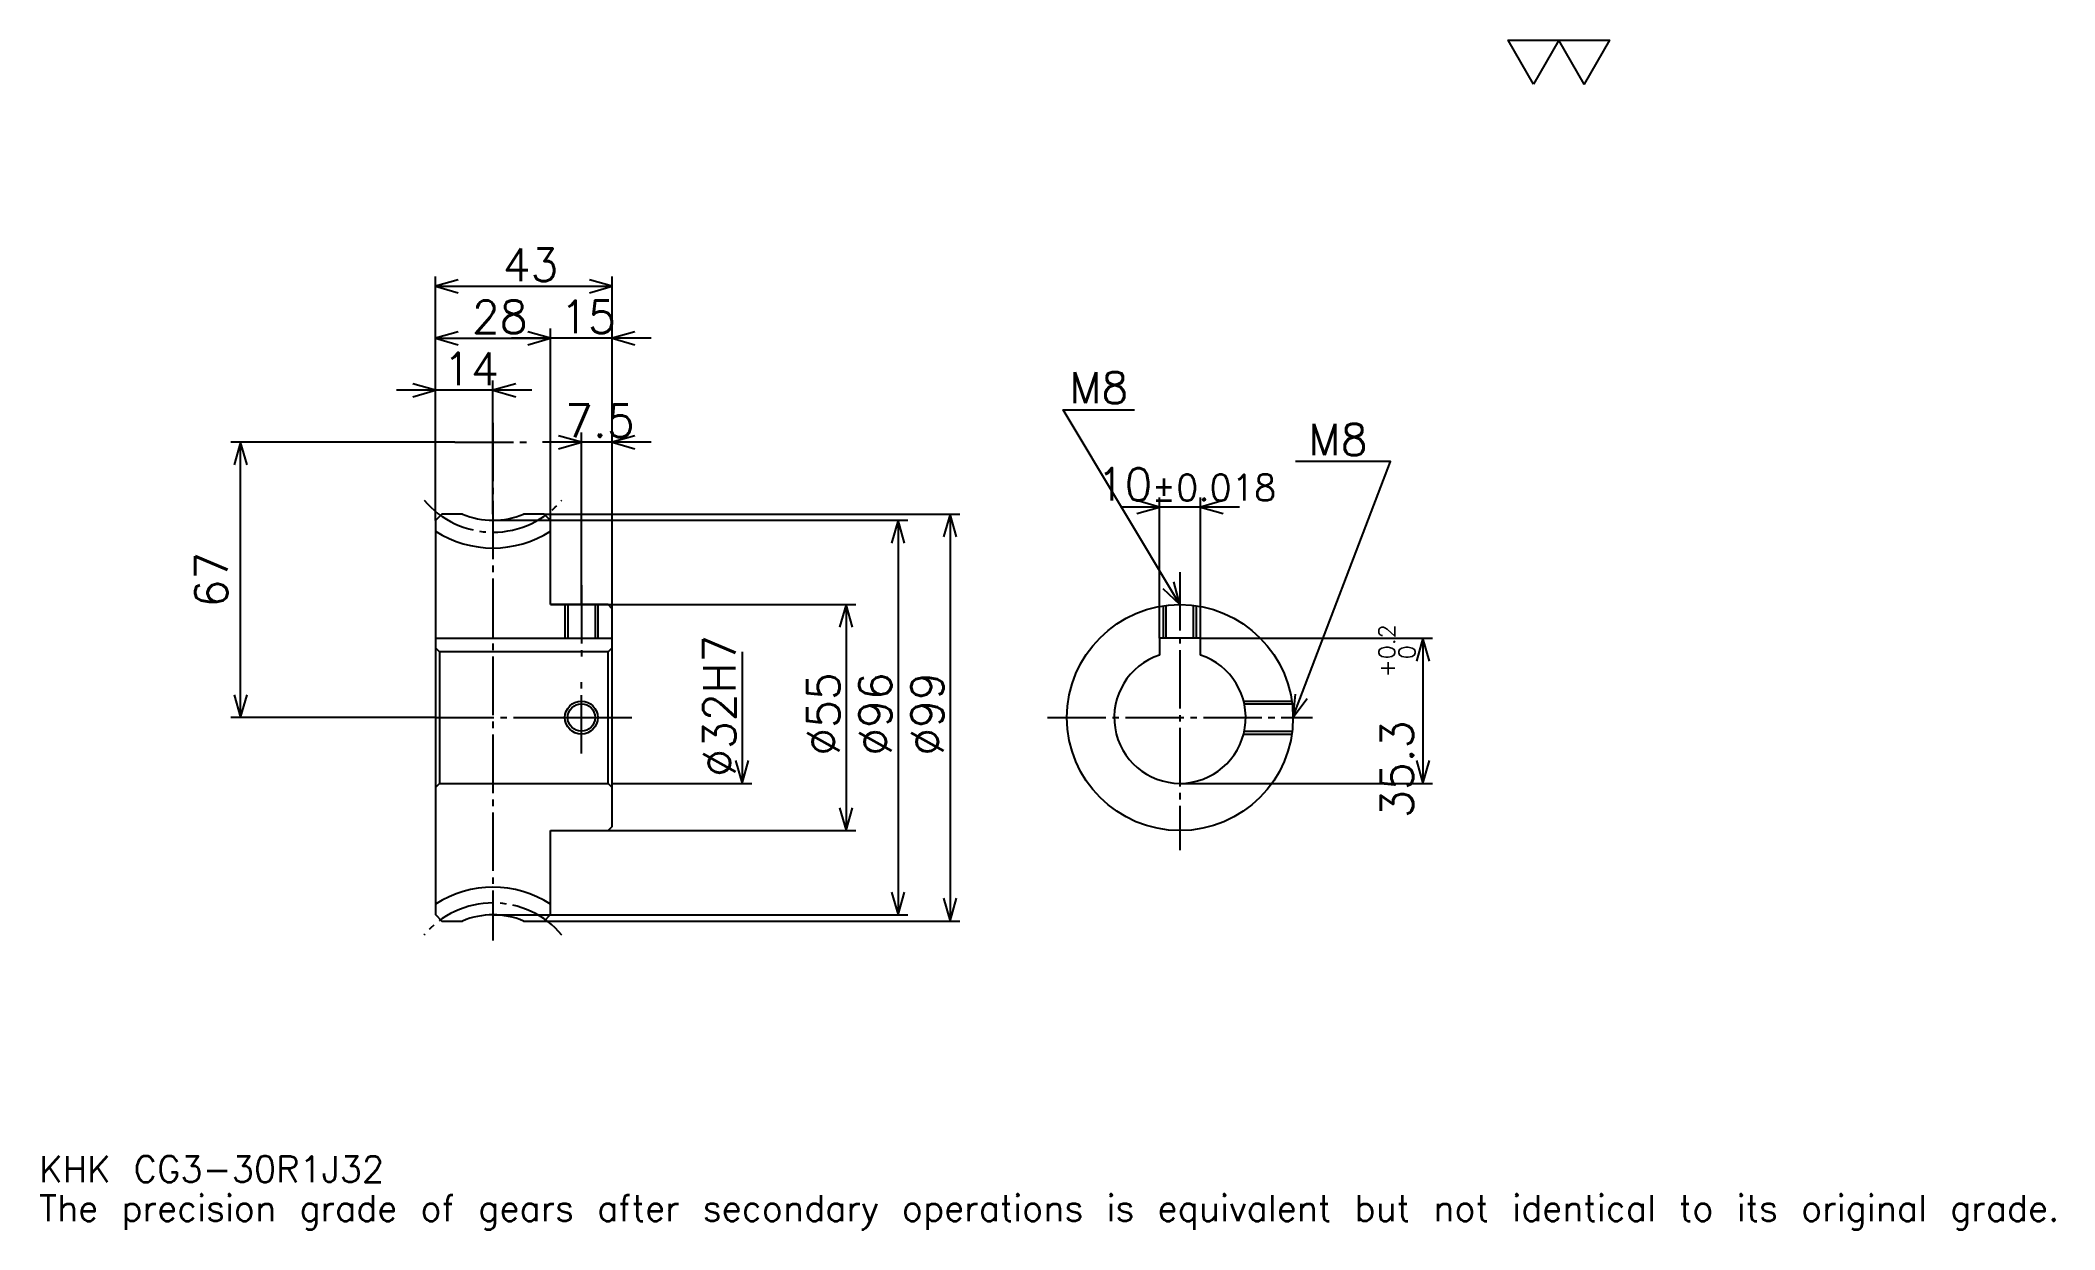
# Model space of a CAD drawing. Extents: x 16 to 506, y 6 to 295.
import ezdxf

# ---------------------------------------------------------------- set-up
doc = ezdxf.new("R2010")
doc.units = 0
doc.linetypes.add('DASHDOT', pattern=[18.967741, 14.225806, -1.580645, 1.580645, -1.580645])
doc.layers.get('0').update_dxf_attribs({"linetype": 'CONTINUOUS'})
doc.layers.add('DASHDOT', color=6, linetype='DASHDOT')
doc.styles.add('KANJI', font='TXT', dxfattribs={"bigfont": 'BIGFONT'})

msp = doc.modelspace()

# ---------------------------------------------------------------- linework, layer by layer
at = {"color": 5}
for p, q in [((112.225807, 179.903229), (112.225807, 237.709686)), ((112.225807, 235.338715), (155.2258, 235.338715)), ((155.2258, 179.903229), (155.2258, 237.709686)), ((112.225807, 222.693542), (140.2258, 222.693542)), ((164.709686, 222.693542), (130.741943, 222.693542)), ((140.2258, 179.903229), (140.2258, 225.064514)), ((126.225807, 179.903229), (126.225807, 212.419357)), ((135.709686, 210.048386), (102.741936, 210.048386)), ((116.967743, 197.403229), (62.435486, 197.403229)), ((64.806458, 130.403229), (64.806458, 197.403229)), ((164.709686, 197.403229), (138.241943, 197.403229)), ((147.7258, 179.903229), (147.7258, 199.7742)), ((307.854828, 181.612915), (278.887085, 181.612915)), ((288.370972, 149.703232), (288.370972, 183.983871)), ((298.370972, 149.703232), (298.370972, 183.983871)), ((112.225807, 178.322586), (112.225807, 179.903229)), ((126.225807, 178.403229), (155.2258, 178.403229)), ((138.645157, 179.903229), (155.2258, 179.903229)), ((140.2258, 178.322586), (140.2258, 179.903229)), ((147.7258, 157.903229), (147.7258, 179.903229)), ((147.7258, 157.903229), (147.7258, 179.903229)), ((155.2258, 179.903229), (239.790314, 179.903229)), ((155.2258, 156.903229), (155.2258, 179.903229)), ((155.2258, 178.403229), (227.145172, 178.403229)), ((224.7742, 178.403229), (224.7742, 82.403229)), ((237.419357, 179.903229), (237.419357, 80.903229)), ((140.2258, 157.903229), (155.2258, 157.903229)), ((155.2258, 157.903229), (214.5, 157.903229)), ((212.129028, 157.903229), (212.129028, 102.903229)), ((298.370972, 149.703232), (354.854828, 149.703232)), ((352.483856, 149.703232), (352.483856, 114.403229)), ((186.838715, 146.403229), (186.838715, 114.403229)), ((112.225807, 130.403229), (62.435486, 130.403229)), ((155.2258, 114.403229), (189.209686, 114.403229)), ((293.370972, 114.403229), (354.854828, 114.403229)), ((140.2258, 102.903229), (155.2258, 102.903229)), ((155.2258, 102.903229), (214.5, 102.903229)), ((126.225807, 82.403229), (155.2258, 82.403229)), ((138.645157, 80.903229), (155.2258, 80.903229)), ((155.2258, 82.403229), (227.145172, 82.403229)), ((155.2258, 80.903229), (239.790314, 80.903229))]:
    msp.add_line(p, q, dxfattribs=at)
at = {"color": 4}
for p, q in [((112.225807, 149.703232), (155.2258, 149.703232)), ((155.2258, 147.403229), (154.2258, 146.403229)), ((112.225807, 113.403229), (113.225807, 114.403229)), ((155.2258, 113.403229), (154.2258, 114.403229))]:
    msp.add_line(p, q, dxfattribs=at)
at = {"color": 7}
msp.add_lwpolyline([(379.354828, 284.516144), (373.190308, 295.201294), (397.848389, 295.201294), (391.683868, 284.516144), (385.519348, 295.201294), (379.354828, 284.516144)], dxfattribs=at)
at = {"color": 5}
for points in [[(117.758064, 236.919357), (112.225807, 235.338715), (117.758064, 233.758072)], [(149.693542, 233.758072), (155.2258, 235.338715), (149.693542, 236.919357)], [(117.758064, 224.2742), (112.225807, 222.693542), (117.758064, 221.112915)], [(134.693542, 221.112915), (140.2258, 222.693542), (134.693542, 224.2742)], [(134.693542, 221.112915), (140.2258, 222.693542), (134.693542, 224.2742)], [(160.758057, 224.2742), (155.2258, 222.693542), (160.758057, 221.112915)], [(106.69355, 208.467743), (112.225807, 210.048386), (106.69355, 211.629028)], [(131.758057, 211.629028), (126.225807, 210.048386), (131.758057, 208.467743)], [(293.370972, 157.903229), (264.919342, 205.322586), (282.306458, 205.322586)], [(66.3871, 191.870972), (64.806458, 197.403229), (63.225807, 191.870972)], [(142.193542, 195.822586), (147.7258, 197.403229), (142.193542, 198.983871)], [(160.758057, 198.983871), (155.2258, 197.403229), (160.758057, 195.822586)], [(320.870972, 130.403229), (344.580658, 192.677429), (321.503235, 192.677429)], [(282.838715, 180.032257), (288.370972, 181.612915), (282.838715, 183.193558)], [(303.903229, 183.193558), (298.370972, 181.612915), (303.903229, 180.032257)], [(226.354828, 172.870972), (224.7742, 178.403229), (223.193542, 172.870972)], [(239, 174.370972), (237.419357, 179.903229), (235.838715, 174.370972)], [(289.16925, 161.833862), (293.370972, 157.903229), (291.880035, 163.460327)], [(213.709686, 152.370972), (212.129028, 157.903229), (210.548401, 152.370972)], [(354.064514, 144.170975), (352.483856, 149.703232), (350.903229, 144.170975)], [(63.225807, 135.935486), (64.806458, 130.403229), (66.3871, 135.935486)], [(321.362213, 136.135849), (320.870972, 130.403229), (324.31662, 135.011017)], [(185.258057, 119.935486), (186.838715, 114.403229), (188.419342, 119.935486)], [(350.903229, 119.935486), (352.483856, 114.403229), (354.064514, 119.935486)], [(210.548401, 108.435486), (212.129028, 102.903229), (213.709686, 108.435486)], [(223.193542, 87.935486), (224.7742, 82.403229), (226.354828, 87.935486)], [(235.838715, 86.435486), (237.419357, 80.903229), (239, 86.435486)]]:
    msp.add_lwpolyline(points, dxfattribs=at)
at = {"color": 4}
for points in [[(118.826485, 179.903229), (113.80645, 179.903229), (112.225807, 178.322586), (112.225807, 113.403229)], [(140.2258, 157.903229), (140.2258, 178.322586), (138.645157, 179.903229), (133.625137, 179.903229)], [(140.2258, 102.903229), (154.2258, 102.903229), (155.2258, 103.903229), (155.2258, 156.903229), (154.2258, 157.903229), (140.2258, 157.903229)], [(143.7258, 157.903229), (143.7258, 149.703232)], [(144.400803, 157.903229), (144.400803, 149.703232)], [(151.050812, 157.903229), (151.050812, 149.703232)], [(151.7258, 157.903229), (151.7258, 149.703232)], [(289.370972, 149.703232), (289.370972, 157.610764)], [(290.045959, 149.703232), (290.045959, 157.701477)], [(296.695953, 149.703232), (296.695953, 157.701477)], [(297.370972, 149.703232), (297.370972, 157.610764)], [(112.225807, 147.403229), (113.225807, 146.403229), (113.225807, 114.403229), (154.2258, 114.403229), (154.2258, 146.403229), (113.225807, 146.403229)], [(298.370972, 145.601913), (298.370972, 149.703232), (288.370972, 149.703232), (288.370972, 145.601913)], [(308.862885, 134.403229), (320.578491, 134.403229)], [(309.021667, 133.728226), (320.66922, 133.728226)], [(308.862885, 126.403229), (320.578491, 126.403229)], [(309.021667, 127.078232), (320.66922, 127.078232)], [(112.225807, 113.403229), (112.225807, 82.483871), (113.80645, 80.903229), (118.826485, 80.903229)], [(133.625137, 80.903229), (138.645157, 80.903229), (140.2258, 82.483871), (140.2258, 102.903229)]]:
    msp.add_lwpolyline(points, dxfattribs=at)
for centre, radius in [((293.370972, 130.403229), 27.5), ((147.7258, 130.403229), 3.325)]:
    msp.add_circle(centre, radius, dxfattribs=at)
at = {"color": 7}
msp.add_circle((147.7258, 130.403229), 4, dxfattribs=at)
at = {"color": 4}
for centre, radius, start, end in [((126.225807, 197.403229), 19, 247.08045793, 292.91954207), ((126.225807, 197.403229), 25.75, 237.06485901, 302.93514099), ((293.370972, 130.403229), 16, 108.20995733, 71.79004267), ((126.225807, 63.403229), 25.75, 57.06485901, 122.93514099), ((126.225807, 63.403229), 19, 67.08045793, 112.91954207)]:
    msp.add_arc(centre, radius, start, end, dxfattribs=at)
at = {"layer": 'DASHDOT', "color": 7}
for p, q in [((126.225807, 202.145172), (126.225807, 76.161293)), ((116.967743, 197.403229), (135.483871, 197.403229)), ((293.370972, 165.806458), (293.370972, 98.161293)), ((112.225807, 130.403229), (159.967743, 130.403229)), ((261.129028, 130.403229), (325.612915, 130.403229))]:
    msp.add_line(p, q, dxfattribs=at)
for points in [[(147.7258, 162.645172), (147.7258, 144.961288)], [(147.7258, 121.661293), (147.7258, 139.145172)], [(138.983871, 130.403229), (156.467743, 130.403229)]]:
    msp.add_lwpolyline(points, dxfattribs=at)
for centre, start, end in [((126.225807, 197.403229), 219.99999848, 320.00000152), ((126.225807, 63.403229), 39.99999848, 140.00000152)]:
    msp.add_arc(centre, 21.895, start, end, dxfattribs=at)

# ---------------------------------------------------------------- texts
at = {"color": 7, "style": 'KANJI'}
for s, height, p in [('43', 7.903226, (128.588715, 236.603241)), ('28', 7.903226, (121.088715, 223.958069)), ('15', 7.903226, (142.588715, 223.958069)), ('14', 7.903226, (114.088707, 211.312897)), ('M8', 7.587097, (266.5, 206.903229)), ('7.5', 7.903226, (143.770157, 198.667755)), ('M8', 7.587097, (324.66452, 194.258072)), ('10', 7.903226, (273.10553, 183.193558)), ('%%p0.018', 6.322581, (286.460999, 183.193558)), ('KHK CG3-30R1J32', 6.322581, (15.806452, 17.387096)), ('The precision grade of gears after secondary operations is equivalent but not identical to its original grade.', 6.322581, (15.806452, 7.903226))]:
    msp.add_text(s, height=height, dxfattribs=at).set_placement(p)
for s, height, p in [('67', 7.903226, (61.645164, 157.185486)), ('0.2', 3.951613, (345.687103, 144.622391)), ('%%c32H7', 7.903226, (185.258057, 115.979843)), ('0', 3.951613, (350.587097, 144.622391)), ('+', 3.951613, (345.687103, 140.196594)), ('%%c55', 7.903226, (210.548401, 121.116943)), ('%%c96', 7.903226, (223.193542, 121.116943)), ('%%c99', 7.903226, (235.838715, 121.116943)), ('35.3', 7.903226, (350.112885, 105.988297))]:
    msp.add_text(s, height=height, rotation=90, dxfattribs=at).set_placement(p)

doc.saveas('drawing.dxf')
